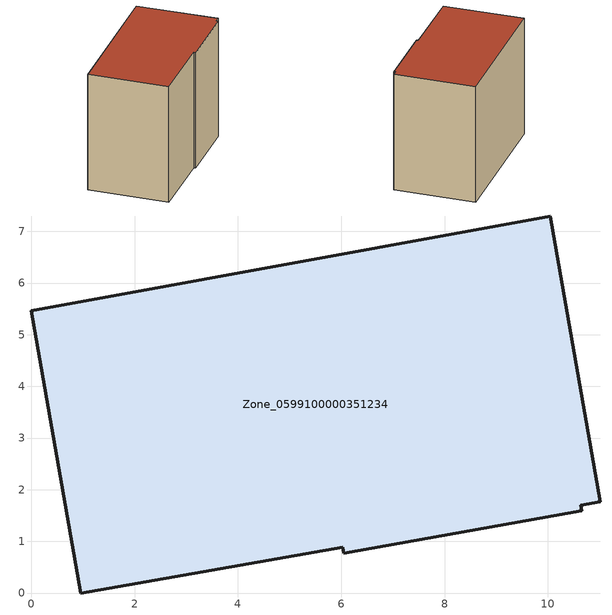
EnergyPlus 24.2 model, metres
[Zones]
Zone_0599100000351234
 floor ground (C_G): 0,5.46 10.05,7.3 11.01,1.77 10.64,1.7 10.66,1.59 6.05,0.77 6.03,0.88 0.95,0 z0
 wall outside (C_F): 10.05,7.3 0,5.46 0.95,0 6.03,0.88 6.05,0.77 10.66,1.59 10.64,1.7 11.01,1.77 10.05,7.3 z0:8.4
 roof outside (C_R): 11.01,1.77 10.05,7.3 0,5.46 0.95,0 6.03,0.88 6.05,0.77 10.66,1.59 10.64,1.7 z8.4
[BUILDING]
Pand.0599100000351234: North Axis=0; Terrain=City; Loads Convergence Tolerance Value=0.04; Temperature Convergence Tolerance Value=0.4; Solar Distribution=FullExterior; Maximum Number of Warmup Days=25; Minimum Number of Warmup Days=1
[Site:Location]
Rotterdam.The.Hague.AP_ZH_NLD Design_Conditions: Latitude=51.96; Longitude=4.45; Time Zone=1; Elevation=-4.5
[SITE:GROUNDTEMPERATURE:BUILDINGSURFACE]
18, 18, 18, 18, 18, 18, 18, 18, 18, 18, 18, 18
[MATERIAL] Thermal Absorptance=0.9; Solar Absorptance=0.7; Visible Absorptance=0.7
Name | Roughness | Thickness | Conductivity | Density | Specific Heat
G.TI.1992-2005 | MediumSmooth | 0.15 | 0.06 | 540 | 1210
F.TI.1992-2005 | Rough | 0.3 | 0.12 | 1920 | 840
R.TI.1992-2005 | MediumRough | 0.2 | 0.08 | 1500 | 1000
[CONSTRUCTION]
C_G: G.TI.1992-2005
C_F: F.TI.1992-2005
C_R: R.TI.1992-2005
[ZONE]
Zone_0599100000351234: Type=1; Multiplier=1; Ceiling Height=Autocalculate; Volume=Autocalculate; Floor Area=autocalculate; Part of Total Floor Area=Yes
[ZONEINFILTRATION:DESIGNFLOWRATE]
Infil_Zone_0599100000351234: Zone or ZoneList or Space or SpaceList=Zone_0599100000351234; Schedule=AlwaysOn; Design Flow Rate Calculation Method=Flow/Area; Flow Rate per Floor Area=0.0015; Constant Term Coefficient=1; Temperature Term Coefficient=0; Velocity Term Coefficient=0; Velocity Squared Term Coefficient=0
[HVACTEMPLATE:ZONE:IDEALLOADSAIRSYSTEM]
Zone_0599100000351234: Maximum Heating Supply Air Temperature=50; Minimum Cooling Supply Air Temperature=13; Maximum Heating Supply Air Humidity Ratio=0.0156; Minimum Cooling Supply Air Humidity Ratio=0.0077; Heating Limit=NoLimit; Cooling Limit=NoLimit; Dehumidification Control Type=ConstantSensibleHeatRatio; Cooling Sensible Heat Ratio=0.7; Dehumidification Setpoint=60; Humidification Control Type=None; Humidification Setpoint=30; Outdoor Air Method=None; Outdoor Air Flow Rate per Person=0.00944; Outdoor Air Flow Rate per Zone Floor Area=0; Outdoor Air Flow Rate per Zone=0; Demand Controlled Ventilation Type=None; Outdoor Air Economizer Type=NoEconomizer; Heat Recovery Type=None; Sensible Heat Recovery Effectiveness=0.7; Latent Heat Recovery Effectiveness=0.65
[ZONECONTROL:THERMOSTAT]
ThermostatControl_Zone_0599100000351234: Zone or ZoneList=Zone_0599100000351234; Control Type Schedule=DualSetpointControlType; Control 1=Thermostat_Zone_0599100000351234; Temperature Difference Between Cutout And Setpoint=0
[THERMOSTATSETPOINT:DUALSETPOINT]
Thermostat_Zone_0599100000351234: Heating Setpoint Temperature Schedule=HeatingSetpoint_Zone_0599100000351234; Cooling Setpoint Temperature Schedule=CoolingSetpoint_Zone_0599100000351234
[SCHEDULE:COMPACT]
HeatingSetpoint_Zone_0599100000351234: Through: 12/31, For: AllDays, Until: 24:00, 21
CoolingSetpoint_Zone_0599100000351234: Through: 12/31, For: AllDays, Until: 24:00, 24
DualSetpointControlType: Through: 12/31, For: AllDays, Until: 24:00, 4
AlwaysOn: Through: 12/31, For: AllDays, Until: 24:00, 1
